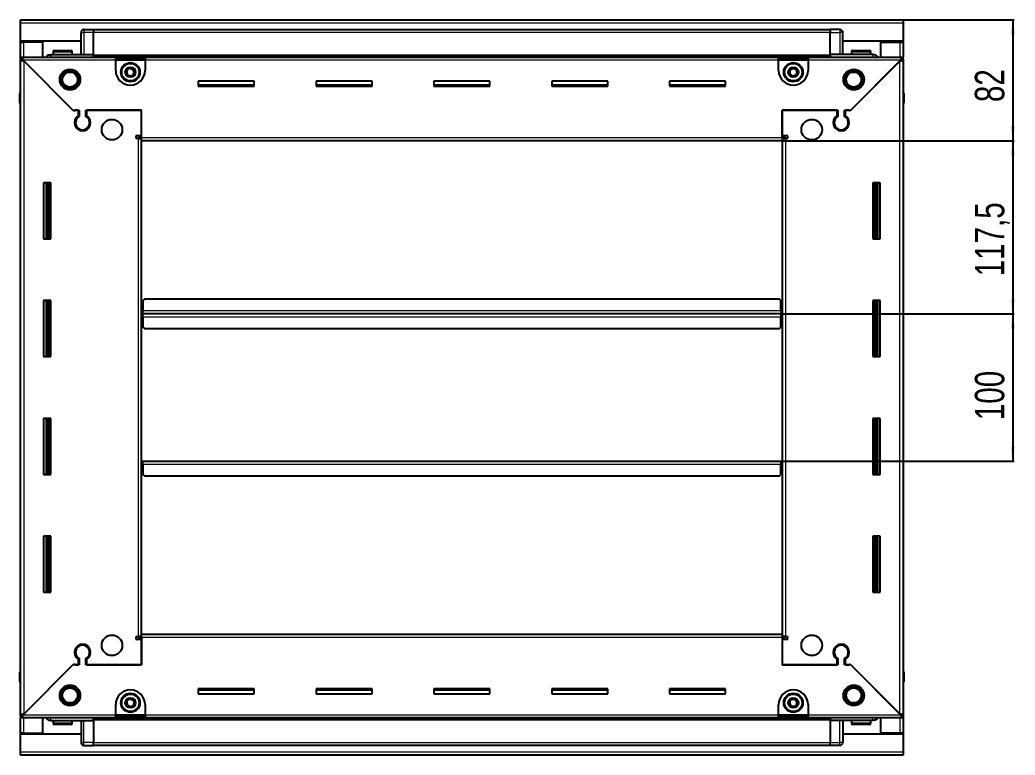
# Model space of a CAD drawing. Header units: millimetres. Extents: x 899 to 2766, y 857 to 1879.
# Drawn here: x 2091 to 2766, y 1244 to 1743 of the extents above; entities that cross this region are included whole.
import ezdxf

# ---------------------------------------------------------------- set-up
doc = ezdxf.new("R2010")
doc.units = ezdxf.units.MM
doc.layers.add('FORMAT', color=7, linetype='Continuous')
doc.styles.add('SLDTEXTSTYLE0', font='TXT', dxfattribs={"width": 0.75})
doc.dimstyles.new('SLDDIMSTYLE0', dxfattribs={"dimtxt": 20, "dimasz": 10, "dimexe": 0, "dimexo": 0.0625, "dimgap": 5, "dimtad": 2, "dimdec": 1, "dimrnd": 1e-09, "dimzin": 12, "dimdsep": 46, "dimtxsty": 'SLDTEXTSTYLE0', "dimsah": 1, "dimcen": 0.09, "dimadec": 0, "dimazin": 3, "dimtfac": 1, "dimtofl": 0, "dimtmove": 0, "dimatfit": 3, "dimfxl": 0, "dimfrac": 2, "dimtolj": 1, "dimtzin": 12, "dimarcsym": 0})

# ---------------------------------------------------------------- blocks, each defined once
blk = doc.blocks.new('_D_5')
at = {"layer": 'FORMAT'}
for p, q in [((2690.36, 1743.43), (2765.85, 1743.43)), ((2764.85, 1743.43), (2764.85, 1661.43)), ((2608.36, 1661.43), (2765.85, 1661.43))]:
    blk.add_line(p, q, dxfattribs=at)
for points in [[(2764.85, 1743.43), (2763.31, 1733.43), (2766.38, 1733.43)], [(2764.85, 1661.43), (2766.38, 1671.43), (2763.31, 1671.43)]]:
    blk.add_solid(points, dxfattribs=at)
at = {"layer": 'FORMAT', "insert": (2739.06, 1687.66), "char_height": 20, "attachment_point": 1, "rotation": 90, "style": 'SLDTEXTSTYLE0'}
blk.add_mtext('82', dxfattribs=at)
blk = doc.blocks.new('_D_6')
at = {"layer": 'FORMAT'}
for p, q in [((2608.36, 1661.43), (2765.85, 1661.43)), ((2764.85, 1661.43), (2764.85, 1543.93)), ((2607.36, 1543.93), (2765.85, 1543.93))]:
    blk.add_line(p, q, dxfattribs=at)
for points in [[(2764.85, 1661.43), (2763.31, 1651.43), (2766.38, 1651.43)], [(2764.85, 1543.93), (2766.38, 1553.93), (2763.31, 1553.93)]]:
    blk.add_solid(points, dxfattribs=at)
at = {"layer": 'FORMAT', "insert": (2739.06, 1569.43), "char_height": 20, "attachment_point": 1, "rotation": 90, "style": 'SLDTEXTSTYLE0'}
blk.add_mtext('117,5', dxfattribs=at)
blk = doc.blocks.new('_D_7')
at = {"layer": 'FORMAT'}
for p, q in [((2607.36, 1543.93), (2765.85, 1543.93)), ((2764.85, 1543.93), (2764.85, 1443.93)), ((2607.36, 1443.93), (2765.85, 1443.93))]:
    blk.add_line(p, q, dxfattribs=at)
for points in [[(2764.85, 1543.93), (2763.31, 1533.93), (2766.38, 1533.93)], [(2764.85, 1443.93), (2766.38, 1453.93), (2763.31, 1453.93)]]:
    blk.add_solid(points, dxfattribs=at)
at = {"layer": 'FORMAT', "insert": (2739.06, 1471.77), "char_height": 20, "attachment_point": 1, "rotation": 90, "style": 'SLDTEXTSTYLE0'}
blk.add_mtext('100', dxfattribs=at)

msp = doc.modelspace()

# ---------------------------------------------------------------- linework, layer by layer
at = {"color": 7, "linetype": 'Continuous', "lineweight": 25}
for p, q in [((2091.35, 1743.43), (2690.35, 1743.43)), ((2091.35, 1741.33), (2091.35, 1743.43)), ((2690.35, 1743.43), (2690.35, 1741.33)), ((2091.35, 1728.93), (2091.35, 1741.33)), ((2133.02, 1736.43), (2133.02, 1736.43)), ((2134.35, 1736.93), (2140.85, 1736.93)), ((2134.35, 1736.93), (2140.85, 1736.93)), ((2140.85, 1736.93), (2140.84, 1736.93)), ((2140.85, 1736.93), (2140.85, 1736.93)), ((2140.85, 1736.93), (2140.85, 1734.93)), ((2640.85, 1736.78), (2140.85, 1736.78)), ((2640.85, 1736.93), (2640.85, 1736.93)), ((2647.35, 1736.93), (2640.85, 1736.93)), ((2647.35, 1736.93), (2640.85, 1736.93)), ((2640.85, 1736.93), (2640.85, 1734.93)), ((2690.35, 1741.33), (2690.35, 1728.93)), ((2132.35, 1719.93), (2132.35, 1734.93)), ((2140.85, 1719.93), (2140.85, 1734.93)), ((2640.85, 1719.93), (2640.85, 1734.93)), ((2649.35, 1734.93), (2649.35, 1734.93)), ((2649.35, 1719.93), (2649.35, 1734.93)), ((2132.35, 1728.93), (2091.35, 1728.93)), ((2091.35, 1728.43), (2091.35, 1728.93)), ((2091.35, 1718.18), (2091.35, 1728.43)), ((2091.35, 1728.43), (2093.45, 1728.43)), ((2092.85, 1728.43), (2092.85, 1728.93)), ((2106.35, 1728.43), (2093.45, 1728.43)), ((2106.35, 1718.18), (2106.35, 1728.43)), ((2114.15, 1722.63), (2125.55, 1722.63)), ((2690.35, 1728.93), (2649.35, 1728.93)), ((2656.15, 1722.63), (2667.55, 1722.63)), ((2675.35, 1718.18), (2675.35, 1728.43)), ((2675.35, 1728.43), (2688.25, 1728.43)), ((2688.25, 1728.43), (2690.35, 1728.43)), ((2688.85, 1728.43), (2688.85, 1728.93)), ((2690.35, 1728.43), (2690.35, 1728.93)), ((2690.35, 1728.43), (2690.35, 1718.18)), ((2091.35, 1716.68), (2091.35, 1718.18)), ((2091.35, 1718.18), (2092.35, 1718.18)), ((2091.35, 1716.18), (2091.35, 1716.68)), ((2091.35, 1716.68), (2092.35, 1716.68)), ((2091.35, 1271.68), (2091.35, 1716.18)), ((2092.85, 1716.18), (2091.35, 1716.18)), ((2092.35, 1718.18), (2155.85, 1718.18)), ((2092.35, 1716.68), (2092.35, 1718.18)), ((2092.95, 1716.08), (2126.85, 1682.18)), ((2111.85, 1719.93), (2140.85, 1719.93)), ((2113.35, 1721.83), (2113.35, 1719.93)), ((2126.35, 1719.93), (2126.35, 1721.83)), ((2140.77, 1718.18), (2140.85, 1719.9)), ((2140.85, 1719.93), (2140.85, 1719.43)), ((2140.85, 1718.78), (2640.85, 1718.78)), ((2155.85, 1716.08), (2155.85, 1718.18)), ((2155.85, 1718.18), (2175.85, 1718.18)), ((2155.85, 1716.68), (2175.85, 1716.68)), ((2155.85, 1709.18), (2155.85, 1716.08)), ((2175.85, 1718.18), (2175.85, 1716.08)), ((2175.85, 1718.18), (2605.85, 1718.18)), ((2175.85, 1716.08), (2175.85, 1709.18)), ((2605.85, 1716.08), (2605.85, 1718.18)), ((2605.85, 1718.18), (2625.85, 1718.18)), ((2605.85, 1716.68), (2625.85, 1716.68)), ((2605.85, 1709.18), (2605.85, 1716.08)), ((2625.85, 1718.18), (2689.35, 1718.18)), ((2625.85, 1718.18), (2625.85, 1716.08)), ((2625.85, 1716.08), (2625.85, 1709.18)), ((2640.85, 1719.93), (2640.85, 1719.43)), ((2669.85, 1719.93), (2640.85, 1719.93)), ((2640.85, 1719.9), (2640.92, 1718.18)), ((2654.85, 1682.18), (2688.75, 1716.08)), ((2655.35, 1721.83), (2655.35, 1719.93)), ((2668.35, 1719.93), (2668.35, 1721.83)), ((2688.85, 1716.18), (2690.35, 1716.18)), ((2689.35, 1716.68), (2689.35, 1718.18)), ((2689.35, 1718.18), (2690.35, 1718.18)), ((2689.35, 1716.68), (2690.35, 1716.68)), ((2690.35, 1716.68), (2690.35, 1718.18)), ((2690.35, 1716.68), (2690.35, 1716.18)), ((2690.35, 1716.18), (2690.35, 1271.68)), ((2127.55, 1681.48), (2093.45, 1715.58)), ((2688.25, 1715.58), (2654.15, 1681.48)), ((2249.85, 1701.93), (2211.85, 1701.93)), ((2211.85, 1701.93), (2211.85, 1698.43)), ((2249.85, 1699.18), (2211.85, 1699.18)), ((2211.85, 1698.43), (2249.85, 1698.43)), ((2249.85, 1698.43), (2249.85, 1701.93)), ((2329.85, 1701.93), (2291.85, 1701.93)), ((2291.85, 1701.93), (2291.85, 1698.43)), ((2329.85, 1699.18), (2291.85, 1699.18)), ((2291.85, 1698.43), (2329.85, 1698.43)), ((2329.85, 1698.43), (2329.85, 1701.93)), ((2409.85, 1701.93), (2371.85, 1701.93)), ((2371.85, 1701.93), (2371.85, 1698.43)), ((2409.85, 1699.18), (2371.85, 1699.18)), ((2371.85, 1698.43), (2409.85, 1698.43)), ((2409.85, 1698.43), (2409.85, 1701.93)), ((2489.85, 1701.93), (2451.85, 1701.93)), ((2451.85, 1701.93), (2451.85, 1698.43)), ((2489.85, 1699.18), (2451.85, 1699.18)), ((2451.85, 1698.43), (2489.85, 1698.43)), ((2489.85, 1698.43), (2489.85, 1701.93)), ((2569.85, 1701.93), (2531.85, 1701.93)), ((2531.85, 1701.93), (2531.85, 1698.43)), ((2569.85, 1699.18), (2531.85, 1699.18)), ((2531.85, 1698.43), (2569.85, 1698.43)), ((2569.85, 1698.43), (2569.85, 1701.93)), ((2090.84, 1693.43), (2090.84, 1686.93)), ((2090.85, 1686.93), (2090.85, 1693.43)), ((2690.35, 1694.76), (2690.35, 1694.76)), ((2690.85, 1693.43), (2690.85, 1686.93)), ((2690.85, 1686.93), (2690.85, 1693.43)), ((2090.84, 1686.93), (2090.85, 1686.93)), ((2091.35, 1686.93), (2090.85, 1686.93)), ((2091, 1686.93), (2091, 1300.93)), ((2126.85, 1682.18), (2131.05, 1682.18)), ((2128.25, 1682.18), (2127.55, 1681.48)), ((2130.35, 1682.18), (2128.25, 1682.18)), ((2130.35, 1682.18), (2130.35, 1678.29)), ((2131.05, 1682.18), (2131.05, 1677.9)), ((2135.65, 1682.18), (2173.35, 1682.18)), ((2135.65, 1677.9), (2135.65, 1682.18)), ((2136.35, 1678.29), (2136.35, 1682.18)), ((2173.35, 1682.18), (2136.35, 1682.18)), ((2173.35, 1663.53), (2173.35, 1682.18)), ((2173.35, 1664.93), (2173.35, 1682.18)), ((2608.35, 1682.18), (2646.05, 1682.18)), ((2608.35, 1663.53), (2608.35, 1682.18)), ((2608.35, 1682.18), (2608.35, 1664.93)), ((2645.35, 1682.18), (2608.35, 1682.18)), ((2645.35, 1682.18), (2645.35, 1678.29)), ((2646.05, 1682.18), (2646.05, 1677.9)), ((2650.65, 1682.18), (2654.85, 1682.18)), ((2650.65, 1677.9), (2650.65, 1682.18)), ((2653.45, 1682.18), (2651.35, 1682.18)), ((2651.35, 1678.29), (2651.35, 1682.18)), ((2654.15, 1681.48), (2653.45, 1682.18)), ((2690.35, 1686.93), (2690.85, 1686.93)), ((2690.7, 1300.93), (2690.7, 1686.93)), ((2690.85, 1686.93), (2690.85, 1686.93)), ((2690.85, 1686.93), (2690.85, 1686.93)), ((2131.35, 1669.32), (2131.35, 1668.56)), ((2650.35, 1669.32), (2650.35, 1668.56)), ((2170.5, 1664.93), (2173.35, 1664.93)), ((2171.25, 1662.93), (2170.5, 1662.93)), ((2171.25, 1662.93), (2173.35, 1662.93)), ((2173.35, 1663.93), (2171.35, 1663.93)), ((2171.35, 1663.93), (2171.35, 1662.93)), ((2173.35, 1661.43), (2173.35, 1663.53)), ((2608.35, 1664.93), (2611.2, 1664.93)), ((2610.35, 1663.93), (2608.35, 1663.93)), ((2608.35, 1663.53), (2608.35, 1661.43)), ((2608.35, 1662.93), (2610.45, 1662.93)), ((2610.35, 1662.93), (2610.35, 1663.93)), ((2611.2, 1662.93), (2610.45, 1662.93)), ((2608.35, 1661.43), (2173.35, 1661.43)), ((2173.35, 1326.43), (2173.35, 1661.43)), ((2608.35, 1661.43), (2608.35, 1326.43)), ((2111.85, 1632.93), (2106.85, 1632.93)), ((2106.85, 1632.93), (2106.85, 1594.93)), ((2109, 1594.93), (2109, 1632.93)), ((2110.79, 1594.93), (2110.79, 1632.93)), ((2110.82, 1594.93), (2110.82, 1632.93)), ((2111.85, 1594.93), (2111.85, 1632.93)), ((2669.85, 1632.93), (2669.85, 1594.93)), ((2674.85, 1632.93), (2669.85, 1632.93)), ((2670.87, 1632.93), (2670.87, 1594.93)), ((2670.9, 1632.93), (2670.9, 1594.93)), ((2672.7, 1632.93), (2672.7, 1594.93)), ((2674.85, 1594.93), (2674.85, 1632.93)), ((2106.85, 1594.93), (2111.85, 1594.93)), ((2669.85, 1594.93), (2674.85, 1594.93)), ((2175.35, 1553.93), (2174.35, 1552.93)), ((2606.35, 1553.93), (2175.35, 1553.93)), ((2607.35, 1552.93), (2606.35, 1553.93)), ((2111.85, 1552.93), (2106.85, 1552.93)), ((2106.85, 1552.93), (2106.85, 1514.93)), ((2109, 1514.93), (2109, 1552.93)), ((2110.79, 1514.93), (2110.79, 1552.93)), ((2110.82, 1514.93), (2110.82, 1552.93)), ((2111.85, 1514.93), (2111.85, 1552.93)), ((2174.35, 1552.93), (2174.35, 1546.03)), ((2607.35, 1546.03), (2607.35, 1552.93)), ((2669.85, 1552.93), (2669.85, 1514.93)), ((2674.85, 1552.93), (2669.85, 1552.93)), ((2670.87, 1552.93), (2670.87, 1514.93)), ((2670.9, 1552.93), (2670.9, 1514.93)), ((2672.7, 1552.93), (2672.7, 1514.93)), ((2674.85, 1514.93), (2674.85, 1552.93)), ((2174.1, 1543.93), (2173.35, 1543.93)), ((2174.35, 1546.78), (2174.1, 1546.78)), ((2174.1, 1546.78), (2174.1, 1543.93)), ((2174.1, 1543.93), (2174.1, 1541.08)), ((2174.1, 1541.08), (2174.35, 1541.08)), ((2174.35, 1543.93), (2174.35, 1546.03)), ((2174.35, 1541.83), (2174.35, 1543.93)), ((2607.35, 1543.93), (2174.35, 1543.93)), ((2174.35, 1541.83), (2174.35, 1534.93)), ((2607.6, 1546.78), (2607.35, 1546.78)), ((2607.35, 1546.03), (2607.35, 1543.93)), ((2607.35, 1543.93), (2607.35, 1541.83)), ((2607.35, 1534.93), (2607.35, 1541.83)), ((2607.35, 1541.08), (2607.6, 1541.08)), ((2607.6, 1543.93), (2607.6, 1546.78)), ((2607.6, 1541.08), (2607.6, 1543.93)), ((2608.35, 1543.93), (2607.6, 1543.93)), ((2174.35, 1534.93), (2175.35, 1533.93)), ((2175.35, 1533.93), (2606.35, 1533.93)), ((2606.35, 1533.93), (2607.35, 1534.93)), ((2106.85, 1514.93), (2111.85, 1514.93)), ((2669.85, 1514.93), (2674.85, 1514.93)), ((2111.85, 1472.93), (2106.85, 1472.93)), ((2106.85, 1472.93), (2106.85, 1434.93)), ((2109, 1434.93), (2109, 1472.93)), ((2110.79, 1434.93), (2110.79, 1472.93)), ((2110.82, 1434.93), (2110.82, 1472.93)), ((2111.85, 1434.93), (2111.85, 1472.93)), ((2669.85, 1472.93), (2669.85, 1434.93)), ((2674.85, 1472.93), (2669.85, 1472.93)), ((2670.87, 1472.93), (2670.87, 1434.93)), ((2670.9, 1472.93), (2670.9, 1434.93)), ((2672.7, 1472.93), (2672.7, 1434.93)), ((2674.85, 1434.93), (2674.85, 1472.93)), ((2173.35, 1443.93), (2174.1, 1443.93)), ((2174.1, 1443.93), (2174.1, 1441.08)), ((2174.1, 1441.08), (2174.35, 1441.08)), ((2174.35, 1441.83), (2174.35, 1443.93)), ((2174.35, 1443.93), (2607.35, 1443.93)), ((2174.35, 1441.83), (2174.35, 1434.93)), ((2607.35, 1443.93), (2607.35, 1441.83)), ((2607.35, 1434.93), (2607.35, 1441.83)), ((2607.35, 1441.08), (2607.6, 1441.08)), ((2607.6, 1441.08), (2607.6, 1443.93)), ((2607.6, 1443.93), (2608.35, 1443.93)), ((2106.85, 1434.93), (2111.85, 1434.93)), ((2174.35, 1434.93), (2175.35, 1433.93)), ((2175.35, 1433.93), (2606.35, 1433.93)), ((2606.35, 1433.93), (2607.35, 1434.93)), ((2669.85, 1434.93), (2674.85, 1434.93)), ((2111.85, 1392.93), (2106.85, 1392.93)), ((2106.85, 1392.93), (2106.85, 1354.93)), ((2109, 1354.93), (2109, 1392.93)), ((2110.79, 1354.93), (2110.79, 1392.93)), ((2110.82, 1354.93), (2110.82, 1392.93)), ((2111.85, 1354.93), (2111.85, 1392.93)), ((2669.85, 1392.93), (2669.85, 1354.93)), ((2674.85, 1392.93), (2669.85, 1392.93)), ((2670.87, 1392.93), (2670.87, 1354.93)), ((2670.9, 1392.93), (2670.9, 1354.93)), ((2672.7, 1392.93), (2672.7, 1354.93)), ((2674.85, 1354.93), (2674.85, 1392.93)), ((2106.85, 1354.93), (2111.85, 1354.93)), ((2669.85, 1354.93), (2674.85, 1354.93)), ((2170.5, 1324.93), (2171.25, 1324.93)), ((2173.35, 1324.93), (2171.25, 1324.93)), ((2171.35, 1324.93), (2171.35, 1323.93)), ((2173.35, 1324.33), (2173.35, 1326.43)), ((2173.35, 1326.43), (2608.35, 1326.43)), ((2173.35, 1324.33), (2173.35, 1305.68)), ((2608.35, 1326.43), (2608.35, 1324.33)), ((2610.45, 1324.93), (2608.35, 1324.93)), ((2608.35, 1324.33), (2608.35, 1305.68)), ((2610.35, 1323.93), (2610.35, 1324.93)), ((2610.45, 1324.93), (2611.2, 1324.93)), ((2131.35, 1319.31), (2131.35, 1318.55)), ((2173.35, 1322.93), (2170.5, 1322.93)), ((2171.35, 1323.93), (2173.35, 1323.93)), ((2173.35, 1305.68), (2173.35, 1322.93)), ((2608.35, 1323.93), (2610.35, 1323.93)), ((2608.35, 1322.93), (2608.35, 1305.68)), ((2611.2, 1322.93), (2608.35, 1322.93)), ((2650.35, 1319.31), (2650.35, 1318.55)), ((2126.85, 1305.68), (2092.95, 1271.78)), ((2093.45, 1272.28), (2127.55, 1306.38)), ((2131.05, 1305.68), (2126.85, 1305.68)), ((2127.55, 1306.38), (2128.25, 1305.68)), ((2128.25, 1305.68), (2130.35, 1305.68)), ((2130.35, 1309.57), (2130.35, 1305.68)), ((2131.05, 1309.97), (2131.05, 1305.68)), ((2135.65, 1305.68), (2135.65, 1309.97)), ((2173.35, 1305.68), (2135.65, 1305.68)), ((2136.35, 1305.68), (2136.35, 1309.57)), ((2136.35, 1305.68), (2173.35, 1305.68)), ((2646.05, 1305.68), (2608.35, 1305.68)), ((2608.35, 1305.68), (2645.35, 1305.68)), ((2645.35, 1309.57), (2645.35, 1305.68)), ((2646.05, 1309.97), (2646.05, 1305.68)), ((2650.65, 1305.68), (2650.65, 1309.97)), ((2654.85, 1305.68), (2650.65, 1305.68)), ((2651.35, 1305.68), (2651.35, 1309.57)), ((2651.35, 1305.68), (2653.45, 1305.68)), ((2653.45, 1305.68), (2654.15, 1306.38)), ((2654.15, 1306.38), (2688.25, 1272.28)), ((2688.75, 1271.78), (2654.85, 1305.68)), ((2090.84, 1294.43), (2090.84, 1300.93)), ((2090.84, 1300.93), (2090.85, 1300.93)), ((2090.85, 1300.93), (2090.85, 1300.93)), ((2090.85, 1300.93), (2090.85, 1294.43)), ((2091.34, 1300.93), (2090.85, 1300.93)), ((2690.35, 1300.93), (2690.85, 1300.93)), ((2690.85, 1300.93), (2690.85, 1300.93)), ((2690.85, 1294.43), (2690.85, 1300.93)), ((2690.85, 1300.93), (2690.85, 1294.43)), ((2091.34, 1293.11), (2091.34, 1293.11)), ((2249.85, 1289.43), (2211.85, 1289.43)), ((2211.85, 1289.43), (2211.85, 1285.93)), ((2211.85, 1288.68), (2249.85, 1288.68)), ((2211.85, 1285.93), (2249.85, 1285.93)), ((2249.85, 1285.93), (2249.85, 1289.43)), ((2329.85, 1289.43), (2291.85, 1289.43)), ((2291.85, 1289.43), (2291.85, 1285.93)), ((2291.85, 1288.68), (2329.85, 1288.68)), ((2291.85, 1285.93), (2329.85, 1285.93)), ((2329.85, 1285.93), (2329.85, 1289.43)), ((2409.85, 1289.43), (2371.85, 1289.43)), ((2371.85, 1289.43), (2371.85, 1285.93)), ((2371.85, 1288.68), (2409.85, 1288.68)), ((2371.85, 1285.93), (2409.85, 1285.93)), ((2409.85, 1285.93), (2409.85, 1289.43)), ((2489.85, 1289.43), (2451.85, 1289.43)), ((2451.85, 1289.43), (2451.85, 1285.93)), ((2451.85, 1288.68), (2489.85, 1288.68)), ((2451.85, 1285.93), (2489.85, 1285.93)), ((2489.85, 1285.93), (2489.85, 1289.43)), ((2569.85, 1289.43), (2531.85, 1289.43)), ((2531.85, 1289.43), (2531.85, 1285.93)), ((2531.85, 1288.68), (2569.85, 1288.68)), ((2531.85, 1285.93), (2569.85, 1285.93)), ((2569.85, 1285.93), (2569.85, 1289.43)), ((2155.85, 1271.78), (2155.85, 1278.68)), ((2175.85, 1278.68), (2175.85, 1271.78)), ((2605.85, 1271.78), (2605.85, 1278.68)), ((2625.85, 1278.68), (2625.85, 1271.78)), ((2091.35, 1271.18), (2091.35, 1271.68)), ((2092.85, 1271.68), (2091.35, 1271.68)), ((2091.35, 1271.18), (2091.35, 1269.68)), ((2092.35, 1271.18), (2091.35, 1271.18)), ((2092.35, 1271.18), (2092.35, 1269.68)), ((2155.85, 1269.68), (2155.85, 1271.78)), ((2175.85, 1271.18), (2155.85, 1271.18)), ((2175.85, 1271.78), (2175.85, 1269.68)), ((2605.85, 1269.68), (2605.85, 1271.78)), ((2625.85, 1271.18), (2605.85, 1271.18)), ((2625.85, 1271.78), (2625.85, 1269.68)), ((2688.85, 1271.68), (2690.35, 1271.68)), ((2689.35, 1271.18), (2689.35, 1269.68)), ((2690.35, 1271.18), (2689.35, 1271.18)), ((2690.35, 1271.68), (2690.35, 1271.18)), ((2690.35, 1271.18), (2690.35, 1269.68)), ((2091.35, 1259.43), (2091.35, 1269.68)), ((2092.35, 1269.68), (2091.35, 1269.68)), ((2155.85, 1269.68), (2092.35, 1269.68)), ((2106.35, 1259.43), (2106.35, 1269.68)), ((2111.85, 1267.93), (2140.85, 1267.93)), ((2113.35, 1267.93), (2113.35, 1266.03)), ((2117.92, 1265.23), (2114.15, 1265.23)), ((2125.55, 1265.23), (2117.92, 1265.23)), ((2126.35, 1266.03), (2126.35, 1267.93)), ((2132.35, 1267.93), (2132.35, 1252.93)), ((2140.85, 1267.97), (2140.77, 1269.68)), ((2640.85, 1269.08), (2140.85, 1269.08)), ((2140.85, 1267.93), (2140.85, 1268.43)), ((2140.85, 1267.93), (2140.85, 1252.93)), ((2175.85, 1269.68), (2155.85, 1269.68)), ((2605.85, 1269.68), (2175.85, 1269.68)), ((2625.85, 1269.68), (2605.85, 1269.68)), ((2689.35, 1269.68), (2625.85, 1269.68)), ((2640.92, 1269.68), (2640.85, 1267.97)), ((2640.85, 1267.93), (2640.85, 1268.43)), ((2669.85, 1267.93), (2640.85, 1267.93)), ((2640.85, 1267.93), (2640.85, 1252.93)), ((2649.35, 1267.93), (2649.35, 1252.93)), ((2655.35, 1267.93), (2655.35, 1266.03)), ((2663.14, 1265.23), (2656.15, 1265.23)), ((2667.55, 1265.23), (2663.14, 1265.23)), ((2668.35, 1266.03), (2668.35, 1267.93)), ((2675.35, 1259.43), (2675.35, 1269.68)), ((2690.35, 1269.68), (2689.35, 1269.68)), ((2690.35, 1269.68), (2690.35, 1259.43)), ((2093.45, 1259.43), (2091.35, 1259.43)), ((2091.35, 1258.93), (2091.35, 1259.43)), ((2091.35, 1258.93), (2132.35, 1258.93)), ((2091.35, 1246.53), (2091.35, 1258.93)), ((2092.85, 1258.93), (2092.85, 1259.43)), ((2093.45, 1259.43), (2106.35, 1259.43)), ((2649.35, 1258.93), (2690.35, 1258.93)), ((2688.25, 1259.43), (2675.35, 1259.43)), ((2690.35, 1259.43), (2688.25, 1259.43)), ((2688.85, 1258.93), (2688.85, 1259.43)), ((2690.35, 1258.93), (2690.35, 1259.43)), ((2690.35, 1258.93), (2690.35, 1246.53)), ((2132.35, 1252.93), (2132.35, 1252.93)), ((2134.35, 1250.93), (2140.85, 1250.93)), ((2134.35, 1250.93), (2140.85, 1250.93)), ((2140.85, 1250.93), (2140.85, 1252.93)), ((2140.85, 1251.08), (2640.85, 1251.08)), ((2140.85, 1250.93), (2140.85, 1250.93)), ((2640.85, 1250.93), (2640.85, 1252.93)), ((2640.85, 1250.93), (2640.85, 1250.93)), ((2647.35, 1250.93), (2640.85, 1250.93)), ((2640.85, 1250.93), (2640.85, 1250.93)), ((2647.35, 1250.93), (2640.85, 1250.93)), ((2648.67, 1251.43), (2648.67, 1251.43)), ((2091.35, 1244.43), (2091.35, 1246.53)), ((2690.35, 1244.43), (2091.35, 1244.43)), ((2690.35, 1246.53), (2690.35, 1244.43))]:
    msp.add_line(p, q, dxfattribs=at)
at = {"color": 8, "linetype": 'Continuous', "lineweight": 18}
for p, q in [((2690.35, 1741.33), (2091.35, 1741.33)), ((2134.35, 1736.93), (2134.35, 1734.93)), ((2647.35, 1736.93), (2647.35, 1734.93)), ((2132.35, 1734.93), (2134.35, 1734.93)), ((2134.35, 1734.93), (2134.35, 1719.93)), ((2140.85, 1734.93), (2134.35, 1734.93)), ((2640.85, 1734.78), (2140.85, 1734.78)), ((2640.85, 1734.93), (2647.35, 1734.93)), ((2647.35, 1734.93), (2647.35, 1719.93)), ((2649.35, 1734.93), (2647.35, 1734.93)), ((2093.45, 1728.43), (2093.45, 1728.93)), ((2093.45, 1718.18), (2093.45, 1728.43)), ((2688.25, 1728.93), (2688.25, 1728.43)), ((2688.25, 1728.43), (2688.25, 1718.18)), ((2155.85, 1716.08), (2092.95, 1716.08)), ((2113.35, 1721.83), (2126.35, 1721.83)), ((2640.85, 1719.43), (2140.85, 1719.43)), ((2640.85, 1718.2), (2140.85, 1718.2)), ((2155.85, 1716.08), (2175.85, 1716.08)), ((2605.85, 1716.08), (2175.85, 1716.08)), ((2605.85, 1716.08), (2625.85, 1716.08)), ((2688.75, 1716.08), (2625.85, 1716.08)), ((2655.35, 1721.83), (2668.35, 1721.83)), ((2093.45, 1715.58), (2093.45, 1272.28)), ((2688.25, 1272.28), (2688.25, 1715.58)), ((2091.35, 1693.43), (2090.85, 1693.43)), ((2690.35, 1693.43), (2690.85, 1693.43)), ((2171.25, 1324.93), (2171.25, 1662.93)), ((2173.35, 1663.53), (2608.35, 1663.53)), ((2610.45, 1662.93), (2610.45, 1324.93)), ((2108.35, 1632.93), (2108.35, 1594.93)), ((2109.58, 1632.93), (2109.58, 1594.93)), ((2672.11, 1594.93), (2672.11, 1632.93)), ((2673.35, 1594.93), (2673.35, 1632.93)), ((2108.35, 1552.93), (2108.35, 1514.93)), ((2109.58, 1552.93), (2109.58, 1514.93)), ((2672.11, 1514.93), (2672.11, 1552.93)), ((2673.35, 1514.93), (2673.35, 1552.93)), ((2607.35, 1546.03), (2174.35, 1546.03)), ((2174.35, 1541.83), (2607.35, 1541.83)), ((2108.35, 1472.93), (2108.35, 1434.93)), ((2109.58, 1472.93), (2109.58, 1434.93)), ((2672.11, 1434.93), (2672.11, 1472.93)), ((2673.35, 1434.93), (2673.35, 1472.93)), ((2174.35, 1441.83), (2607.35, 1441.83)), ((2108.35, 1392.93), (2108.35, 1354.93)), ((2109.58, 1392.93), (2109.58, 1354.93)), ((2672.11, 1354.93), (2672.11, 1392.93)), ((2673.35, 1354.93), (2673.35, 1392.93)), ((2608.35, 1324.33), (2173.35, 1324.33)), ((2091.35, 1294.43), (2090.85, 1294.43)), ((2690.35, 1294.43), (2690.85, 1294.43)), ((2092.95, 1271.78), (2155.85, 1271.78)), ((2175.85, 1271.78), (2155.85, 1271.78)), ((2175.85, 1271.78), (2605.85, 1271.78)), ((2625.85, 1271.78), (2605.85, 1271.78)), ((2625.85, 1271.78), (2688.75, 1271.78)), ((2093.45, 1259.43), (2093.45, 1269.68)), ((2117.65, 1266.03), (2113.35, 1266.03)), ((2126.35, 1266.03), (2117.65, 1266.03)), ((2134.35, 1252.93), (2134.35, 1267.93)), ((2140.85, 1269.67), (2640.85, 1269.67)), ((2140.85, 1268.43), (2640.85, 1268.43)), ((2647.35, 1252.93), (2647.35, 1267.93)), ((2663.32, 1266.03), (2655.35, 1266.03)), ((2668.35, 1266.03), (2663.32, 1266.03)), ((2688.25, 1269.68), (2688.25, 1259.43)), ((2093.45, 1258.93), (2093.45, 1259.43)), ((2688.25, 1259.43), (2688.25, 1258.93)), ((2132.35, 1252.93), (2134.35, 1252.93)), ((2140.85, 1252.93), (2134.35, 1252.93)), ((2134.35, 1250.93), (2134.35, 1252.93)), ((2140.85, 1253.08), (2640.85, 1253.08)), ((2640.85, 1252.93), (2647.35, 1252.93)), ((2649.35, 1252.93), (2647.35, 1252.93)), ((2647.35, 1250.93), (2647.35, 1252.93)), ((2690.35, 1246.53), (2091.35, 1246.53))]:
    msp.add_line(p, q, dxfattribs=at)
at = {"color": 7, "linetype": 'Continuous', "lineweight": 25, "flags": 128}
msp.add_lwpolyline([(2649.2, 1735.69), (2649.31, 1735.32), (2649.35, 1734.93)], dxfattribs=at)
at = {"color": 7, "linetype": 'Continuous', "lineweight": 25}
for centre, radius in [((2124.85, 1702.93), 7), ((2165.85, 1707.93), 6.5), ((2165.85, 1707.93), 3.46), ((2615.85, 1707.93), 6.5), ((2615.85, 1707.93), 3.46), ((2656.85, 1702.93), 7), ((2124.85, 1702.93), 6.03), ((2124.85, 1702.93), 5.1), ((2656.85, 1702.93), 6.03), ((2656.85, 1702.93), 5.1), ((2153.35, 1668.93), 7), ((2628.35, 1668.93), 7), ((2153.35, 1318.93), 7), ((2628.35, 1318.93), 7), ((2124.85, 1284.93), 7), ((2124.85, 1284.93), 6.03), ((2656.85, 1284.93), 7), ((2656.85, 1284.93), 6.03), ((2124.85, 1284.93), 5.1), ((2165.85, 1279.93), 6.5), ((2615.85, 1279.93), 6.5), ((2656.85, 1284.93), 5.1), ((2165.85, 1279.93), 3.46), ((2615.85, 1279.93), 3.46)]:
    msp.add_circle(centre, radius, dxfattribs=at)
at = {"color": 8, "linetype": 'Continuous', "lineweight": 18}
for centre in [(2165.85, 1707.93), (2615.85, 1707.93), (2165.85, 1279.93), (2615.85, 1279.93)]:
    msp.add_circle(centre, 5.7, dxfattribs=at)
at = {"color": 7, "linetype": 'Continuous', "lineweight": 25}
for centre, radius, start, end in [((2134.35, 1734.93), 2, 90, 180), ((2134.35, 1734.93), 2, 123.94202, 131.40962), ((2134.35, 1734.93), 2, 90, 108.58003), ((2647.35, 1734.93), 2, 0, 90), ((2114.15, 1721.83), 0.8, 90, 180), ((2125.55, 1721.83), 0.8, 0, 90), ((2656.15, 1721.83), 0.8, 90, 180), ((2667.55, 1721.83), 0.8, 0, 90), ((2132.15, 1720.13), 0.2, 270, 0), ((2649.55, 1720.13), 0.2, 180, 270), ((2165.85, 1709.18), 10, 180, 270), ((2165.85, 1707.93), 2.5, 134.01559, 194.01559), ((2165.85, 1707.93), 2.5, 74.01559, 134.01559), ((2165.85, 1709.18), 10, 270, 0), ((2165.85, 1707.93), 2.5, 14.01559, 74.01559), ((2615.85, 1709.18), 10, 180, 270), ((2615.85, 1707.93), 2.5, 100.11158, 160.11158), ((2615.85, 1707.93), 2.5, 40.11158, 100.11158), ((2615.85, 1709.18), 10, 270, 0), ((2615.85, 1707.93), 2.5, 340.11158, 40.11158), ((2165.85, 1707.93), 2.5, 194.01559, 254.01559), ((2165.85, 1707.93), 2.5, 254.01559, 314.01559), ((2165.85, 1707.93), 2.5, 314.01559, 14.01559), ((2615.85, 1707.93), 2.5, 160.11158, 220.11158), ((2615.85, 1707.93), 2.5, 220.11158, 280.11158), ((2615.85, 1707.93), 2.5, 280.11158, 340.11158), ((2092.84, 1693.43), 2, 138.57492, 180), ((2092.85, 1693.43), 2, 138.59038, 180), ((2688.85, 1693.43), 2, 0, 41.39416), ((2133.35, 1673.68), 5.5, 123.05573, 56.94427), ((2133.35, 1673.68), 4.8, 118.63099, 61.36901), ((2648.35, 1673.68), 5.5, 123.05573, 56.94427), ((2648.35, 1673.68), 4.8, 118.63099, 61.36901), ((2170.5, 1663.93), 1, 90, 270), ((2611.2, 1663.93), 1, 270, 90), ((2170.5, 1323.93), 1, 90, 270), ((2611.2, 1323.93), 1, 270, 90), ((2133.35, 1314.18), 5.5, 303.05573, 236.94427), ((2133.35, 1314.18), 4.8, 298.63099, 241.36901), ((2648.35, 1314.18), 5.5, 303.05573, 236.94427), ((2648.35, 1314.18), 4.8, 298.63099, 241.36901), ((2092.85, 1294.43), 2, 180, 221.39416), ((2688.85, 1294.43), 2, 318.57492, 360), ((2688.85, 1294.43), 2, 318.59038, 0), ((2165.85, 1278.68), 10, 90, 180), ((2165.85, 1278.68), 10, 0, 90), ((2615.85, 1278.68), 10, 90, 180), ((2615.85, 1278.68), 10, 0, 90), ((2165.85, 1279.93), 2.5, 127.47401, 187.47401), ((2165.85, 1279.93), 2.5, 187.47401, 247.47401), ((2165.85, 1279.93), 2.5, 67.47401, 127.47401), ((2165.85, 1279.93), 2.5, 247.47401, 307.47401), ((2165.85, 1279.93), 2.5, 7.47401, 67.47401), ((2165.85, 1279.93), 2.5, 307.47401, 7.47401), ((2615.85, 1279.93), 2.5, 147.04236, 207.04236), ((2615.85, 1279.93), 2.5, 207.04236, 267.04236), ((2615.85, 1279.93), 2.5, 87.04236, 147.04236), ((2615.85, 1279.93), 2.5, 267.04236, 327.04236), ((2615.85, 1279.93), 2.5, 27.04236, 87.04236), ((2615.85, 1279.93), 2.5, 327.04236, 27.04236), ((2114.15, 1266.03), 0.8, 180, 270), ((2125.55, 1266.03), 0.8, 270, 360), ((2132.15, 1267.73), 0.2, 0, 90), ((2649.55, 1267.73), 0.2, 90, 180), ((2656.15, 1266.03), 0.8, 180, 270), ((2667.55, 1266.03), 0.8, 270, 360), ((2134.35, 1252.93), 2, 180, 270), ((2134.35, 1252.93), 2, 180, 270), ((2647.35, 1252.93), 2, 270, 0)]:
    msp.add_arc(centre, radius, start, end, dxfattribs=at)
for points, knots in [([(2091.35, 1716.18), (2091.37, 1716.14), (2091.42, 1716.05), (2091.82, 1715.91), (2092.37, 1715.78), (2092.95, 1715.67), (2093.32, 1715.61), (2093.45, 1715.58)], [0, 0, 0, 0, 0.230255, 0.448522, 0.666786, 0.88505, 1, 1, 1, 1]), ([(2092.95, 1716.08), (2092.9, 1716.34), (2092.81, 1716.83), (2092.68, 1717.47), (2092.54, 1717.94), (2092.43, 1718.16), (2092.37, 1718.18), (2092.35, 1718.18)], [0, 0, 0, 0, 0.230255, 0.448522, 0.666786, 0.88505, 1, 1, 1, 1]), ([(2108.63, 1718.18), (2108.75, 1718.38), (2109.14, 1719.03), (2110.29, 1719.74), (2111.33, 1719.87), (2111.85, 1719.93)], [0, 0, 0, 0, 0.18225, 0.591125, 1, 1, 1, 1]), ([(2140.85, 1719.93), (2140.85, 1719.9), (2140.85, 1719.82), (2140.85, 1719.2), (2140.85, 1718.64), (2140.85, 1718.27), (2140.85, 1718.26)], [0, 0, 0, 0, 0.330267, 0.660534, 0.990802, 1, 1, 1, 1]), ([(2640.85, 1719.93), (2640.85, 1719.9), (2640.85, 1719.82), (2640.85, 1719.2), (2640.85, 1718.64), (2640.85, 1718.27), (2640.85, 1718.26)], [0, 0, 0, 0, 0.330266, 0.660532, 0.990799, 1, 1, 1, 1]), ([(2673.06, 1718.18), (2672.94, 1718.38), (2672.55, 1719.03), (2671.4, 1719.74), (2670.36, 1719.87), (2669.85, 1719.93)], [0, 0, 0, 0, 0.18225, 0.591125, 1, 1, 1, 1]), ([(2688.25, 1715.58), (2688.5, 1715.63), (2688.99, 1715.72), (2689.63, 1715.85), (2690.1, 1715.98), (2690.32, 1716.09), (2690.34, 1716.16), (2690.35, 1716.18)], [0, 0, 0, 0, 0.2302553, 0.4485219, 0.6667858, 0.8850496, 1, 1, 1, 1]), ([(2689.35, 1718.18), (2689.3, 1718.16), (2689.21, 1718.11), (2689.08, 1717.71), (2688.94, 1717.15), (2688.83, 1716.57), (2688.77, 1716.21), (2688.75, 1716.08)], [0, 0, 0, 0, 0.230255, 0.448522, 0.666786, 0.88505, 1, 1, 1, 1]), ([(2163.07, 1708.73), (2163.44, 1709.09), (2164.13, 1709.76), (2164.82, 1710.42), (2165.15, 1710.73)], [0, 0, 0, 0, 0.534686, 1, 1, 1, 1]), ([(2165.15, 1710.73), (2165.64, 1710.59), (2166.57, 1710.33), (2167.49, 1710.06), (2167.92, 1709.94)], [0, 0, 0, 0, 0.5346859, 1, 1, 1, 1]), ([(2167.92, 1709.94), (2167.95, 1709.82), (2168.1, 1709.24), (2168.34, 1708.27), (2168.54, 1707.47), (2168.62, 1707.14)], [0, 0, 0, 0, 0.1331247, 0.6370994, 1, 1, 1, 1]), ([(2613, 1707.43), (2613.05, 1707.54), (2613.25, 1708.11), (2613.59, 1709.04), (2613.87, 1709.82), (2613.99, 1710.14)], [0, 0, 0, 0, 0.133125, 0.637099, 1, 1, 1, 1]), ([(2613.99, 1710.14), (2614.49, 1710.23), (2615.44, 1710.4), (2616.39, 1710.57), (2616.83, 1710.65)], [0, 0, 0, 0, 0.534686, 1, 1, 1, 1]), ([(2616.83, 1710.65), (2617.16, 1710.25), (2617.78, 1709.52), (2618.4, 1708.78), (2618.69, 1708.44)], [0, 0, 0, 0, 0.534686, 1, 1, 1, 1]), ([(2163.77, 1705.93), (2163.69, 1706.26), (2163.49, 1707.06), (2163.25, 1708.03), (2163.1, 1708.61), (2163.07, 1708.73)], [0, 0, 0, 0, 0.362901, 0.866875, 1, 1, 1, 1]), ([(2166.54, 1705.13), (2166.05, 1705.28), (2165.12, 1705.54), (2164.2, 1705.81), (2163.77, 1705.93)], [0, 0, 0, 0, 0.5346859, 1, 1, 1, 1]), ([(2168.62, 1707.14), (2168.25, 1706.78), (2167.56, 1706.11), (2166.87, 1705.44), (2166.54, 1705.13)], [0, 0, 0, 0, 0.534686, 1, 1, 1, 1]), ([(2614.86, 1705.22), (2614.53, 1705.61), (2613.91, 1706.35), (2613.29, 1707.09), (2613, 1707.43)], [0, 0, 0, 0, 0.534686, 1, 1, 1, 1]), ([(2617.7, 1705.73), (2617.2, 1705.64), (2616.25, 1705.47), (2615.3, 1705.3), (2614.86, 1705.22)], [0, 0, 0, 0, 0.5346859, 1, 1, 1, 1]), ([(2618.69, 1708.44), (2618.57, 1708.12), (2618.29, 1707.34), (2617.95, 1706.41), (2617.75, 1705.84), (2617.7, 1705.73)], [0, 0, 0, 0, 0.362901, 0.866875, 1, 1, 1, 1]), ([(2163.18, 1281.04), (2163.28, 1281.12), (2163.75, 1281.48), (2164.54, 1282.09), (2165.2, 1282.59), (2165.47, 1282.8)], [0, 0, 0, 0, 0.133125, 0.637099, 1, 1, 1, 1]), ([(2163.55, 1278.18), (2163.49, 1278.69), (2163.36, 1279.65), (2163.24, 1280.6), (2163.18, 1281.04)], [0, 0, 0, 0, 0.534686, 1, 1, 1, 1]), ([(2166.22, 1277.07), (2165.74, 1277.27), (2164.85, 1277.64), (2163.97, 1278.01), (2163.55, 1278.18)], [0, 0, 0, 0, 0.5346859, 1, 1, 1, 1]), ([(2165.47, 1282.8), (2165.95, 1282.6), (2166.84, 1282.23), (2167.72, 1281.86), (2168.14, 1281.69)], [0, 0, 0, 0, 0.534686, 1, 1, 1, 1]), ([(2168.51, 1278.83), (2168.24, 1278.62), (2167.58, 1278.12), (2166.79, 1277.51), (2166.32, 1277.15), (2166.22, 1277.07)], [0, 0, 0, 0, 0.362901, 0.866875, 1, 1, 1, 1]), ([(2168.14, 1281.69), (2168.2, 1281.18), (2168.33, 1280.22), (2168.45, 1279.27), (2168.51, 1278.83)], [0, 0, 0, 0, 0.5346859, 1, 1, 1, 1]), ([(2612.96, 1280.08), (2613.24, 1280.52), (2613.77, 1281.33), (2614.29, 1282.13), (2614.53, 1282.51)], [0, 0, 0, 0, 0.534686, 1, 1, 1, 1]), ([(2614.27, 1277.51), (2614.04, 1277.97), (2613.6, 1278.83), (2613.17, 1279.69), (2612.96, 1280.08)], [0, 0, 0, 0, 0.534686, 1, 1, 1, 1]), ([(2617.16, 1277.36), (2616.81, 1277.38), (2615.99, 1277.42), (2615, 1277.47), (2614.4, 1277.51), (2614.27, 1277.51)], [0, 0, 0, 0, 0.362901, 0.866875, 1, 1, 1, 1]), ([(2614.53, 1282.51), (2614.66, 1282.5), (2615.26, 1282.47), (2616.25, 1282.42), (2617.07, 1282.37), (2617.42, 1282.36)], [0, 0, 0, 0, 0.133125, 0.637099, 1, 1, 1, 1]), ([(2618.73, 1279.79), (2618.45, 1279.35), (2617.92, 1278.54), (2617.4, 1277.74), (2617.16, 1277.36)], [0, 0, 0, 0, 0.534686, 1, 1, 1, 1]), ([(2617.42, 1282.36), (2617.65, 1281.9), (2618.09, 1281.04), (2618.52, 1280.18), (2618.73, 1279.79)], [0, 0, 0, 0, 0.534686, 1, 1, 1, 1]), ([(2093.45, 1272.28), (2093.19, 1272.24), (2092.7, 1272.15), (2092.06, 1272.01), (2091.59, 1271.88), (2091.37, 1271.77), (2091.35, 1271.71), (2091.35, 1271.68)], [0, 0, 0, 0, 0.230255, 0.448522, 0.666786, 0.88505, 1, 1, 1, 1]), ([(2092.35, 1269.68), (2092.39, 1269.71), (2092.48, 1269.76), (2092.61, 1270.16), (2092.75, 1270.71), (2092.86, 1271.29), (2092.92, 1271.66), (2092.95, 1271.78)], [0, 0, 0, 0, 0.230255, 0.448522, 0.666786, 0.88505, 1, 1, 1, 1]), ([(2690.35, 1271.68), (2690.32, 1271.73), (2690.27, 1271.82), (2689.87, 1271.95), (2689.32, 1272.08), (2688.74, 1272.19), (2688.37, 1272.26), (2688.25, 1272.28)], [0, 0, 0, 0, 0.230255, 0.448522, 0.666786, 0.88505, 1, 1, 1, 1]), ([(2688.75, 1271.78), (2688.79, 1271.53), (2688.88, 1271.04), (2689.01, 1270.4), (2689.15, 1269.93), (2689.26, 1269.71), (2689.32, 1269.69), (2689.35, 1269.68)], [0, 0, 0, 0, 0.230255, 0.448522, 0.666786, 0.88505, 1, 1, 1, 1]), ([(2108.63, 1269.68), (2108.75, 1269.48), (2109.14, 1268.83), (2110.29, 1268.13), (2111.33, 1268), (2111.85, 1267.93)], [0, 0, 0, 0, 0.18225, 0.591125, 1, 1, 1, 1]), ([(2140.85, 1267.93), (2140.85, 1267.97), (2140.85, 1268.05), (2140.85, 1268.67), (2140.85, 1269.23), (2140.85, 1269.6), (2140.85, 1269.61)], [0, 0, 0, 0, 0.3302662, 0.6605324, 0.9907986, 1, 1, 1, 1]), ([(2640.85, 1267.93), (2640.85, 1267.97), (2640.85, 1268.05), (2640.85, 1268.67), (2640.85, 1269.23), (2640.85, 1269.6), (2640.85, 1269.61)], [0, 0, 0, 0, 0.3302672, 0.6605344, 0.9908016, 1, 1, 1, 1]), ([(2673.06, 1269.68), (2672.94, 1269.48), (2672.55, 1268.83), (2671.4, 1268.13), (2670.36, 1268), (2669.85, 1267.93)], [0, 0, 0, 0, 0.18225, 0.591125, 1, 1, 1, 1])]:
    msp.add_open_spline(points, degree=3, knots=knots, dxfattribs=at)
for points in [[(2092.95, 1716.08), (2092.9, 1716.16), (2092.8, 1716.32), (2092.65, 1716.52), (2092.5, 1716.66), (2092.4, 1716.67), (2092.35, 1716.68)], [(2092.85, 1716.18), (2092.85, 1716.13), (2092.87, 1716.03), (2093.01, 1715.88), (2093.21, 1715.73), (2093.37, 1715.63), (2093.45, 1715.58)], [(2688.25, 1715.58), (2688.32, 1715.63), (2688.48, 1715.73), (2688.68, 1715.88), (2688.82, 1716.03), (2688.84, 1716.13), (2688.85, 1716.18)], [(2689.35, 1716.68), (2689.3, 1716.67), (2689.2, 1716.66), (2689.05, 1716.52), (2688.9, 1716.32), (2688.8, 1716.16), (2688.75, 1716.08)], [(2092.35, 1271.18), (2092.4, 1271.19), (2092.5, 1271.21), (2092.65, 1271.35), (2092.8, 1271.55), (2092.9, 1271.71), (2092.95, 1271.78)], [(2093.45, 1272.28), (2093.37, 1272.23), (2093.21, 1272.13), (2093.01, 1271.98), (2092.87, 1271.83), (2092.85, 1271.73), (2092.85, 1271.68)], [(2688.85, 1271.68), (2688.84, 1271.73), (2688.82, 1271.83), (2688.68, 1271.98), (2688.48, 1272.13), (2688.32, 1272.23), (2688.25, 1272.28)], [(2688.75, 1271.78), (2688.8, 1271.71), (2688.9, 1271.55), (2689.05, 1271.35), (2689.2, 1271.21), (2689.3, 1271.19), (2689.35, 1271.18)]]:
    msp.add_open_spline(points, degree=3, dxfattribs=at)
at = {"color": 8, "linetype": 'Continuous', "lineweight": 18}
for points, knots in [([(2111.85, 1719.93), (2111.85, 1719.89), (2111.85, 1719.81), (2111.85, 1719.38), (2111.85, 1718.92), (2111.85, 1718.51), (2111.85, 1718.24), (2111.85, 1718.18)], [0, 0, 0, 0, 0.359753, 0.553414, 0.751185, 0.948956, 1, 1, 1, 1]), ([(2669.85, 1719.93), (2669.85, 1719.89), (2669.85, 1719.81), (2669.85, 1719.38), (2669.85, 1718.92), (2669.85, 1718.51), (2669.85, 1718.24), (2669.85, 1718.18)], [0, 0, 0, 0, 0.359753, 0.553414, 0.751185, 0.948956, 1, 1, 1, 1]), ([(2111.85, 1267.93), (2111.85, 1267.98), (2111.85, 1268.05), (2111.85, 1268.49), (2111.85, 1268.94), (2111.85, 1269.36), (2111.85, 1269.63), (2111.85, 1269.68)], [0, 0, 0, 0, 0.359753, 0.553414, 0.751185, 0.948956, 1, 1, 1, 1]), ([(2669.85, 1267.93), (2669.85, 1267.98), (2669.85, 1268.05), (2669.85, 1268.49), (2669.85, 1268.94), (2669.85, 1269.36), (2669.85, 1269.63), (2669.85, 1269.68)], [0, 0, 0, 0, 0.3597529, 0.5534142, 0.7511852, 0.9489563, 1, 1, 1, 1])]:
    msp.add_open_spline(points, degree=3, knots=knots, dxfattribs=at)

# ---------------------------------------------------------------- dimensions: what is measured, and where the dimension line sits
at = {"layer": 'FORMAT'}
for base, p1, p2, picture, middle in [((2764.85, 1661.43), (2690.35, 1743.43), (2608.35, 1661.43), '_D_5', (2764.85, 1702.43)), ((2764.85, 1543.93), (2608.35, 1661.43), (2607.35, 1543.93), '_D_6', (2764.85, 1602.68)), ((2764.85, 1443.93), (2607.35, 1543.93), (2607.35, 1443.93), '_D_7', (2764.85, 1493.93))]:
    dim = msp.add_linear_dim(base=base, p1=p1, p2=p2, angle=90, dimstyle='SLDDIMSTYLE0', dxfattribs=at)
    dim.commit()
    dim.dimension.update_dxf_attribs({"geometry": picture, "text_midpoint": middle, "dimtype": 160})

doc.saveas('drawing.dxf')
